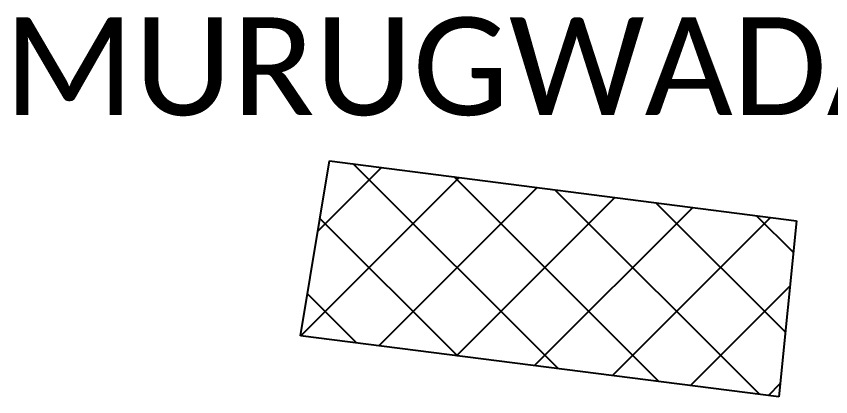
# Model space of a CAD drawing. Header units: metres. Extents: x 316591 to 321268, y 1878408 to 1881184.
# Drawn here: x 316980.4 to 317063.7, y 1880825.1 to 1880864 of the extents above; entities that cross this region are included whole.
import ezdxf

# ---------------------------------------------------------------- set-up
doc = ezdxf.new("R2010")
doc.units = ezdxf.units.M
doc.layers.add('PORT', color=5, linetype='Continuous')
doc.layers.add('PORT TEXT', color=7, linetype='Continuous')
doc.styles.get("Standard").update_dxf_attribs({"font": 'calibri.ttf'})

msp = doc.modelspace()

# ---------------------------------------------------------------- linework, layer by layer
at = {"layer": 'PORT'}
for p, q in [((317009.493, 1880831.324), (317012.451, 1880849.224)), ((317012.451, 1880849.224), (317060.195, 1880843.09)), ((317060.195, 1880843.09), (317058.396, 1880825.099)), ((317058.396, 1880825.099), (317009.493, 1880831.324))]:
    msp.add_line(p, q, dxfattribs=at)
at = {"layer": 'PORT', "linetype": 'Continuous'}
for p, q in [((317011.265, 1880842.046), (317017.76, 1880848.541)), ((317035.833, 1880827.971), (317014.894, 1880848.91)), ((317009.52, 1880831.321), (317025.718, 1880847.519)), ((317046.123, 1880826.661), (317025.199, 1880847.586)), ((317017.486, 1880830.306), (317033.676, 1880846.497)), ((317056.414, 1880825.351), (317035.503, 1880846.262)), ((317025.452, 1880829.292), (317041.634, 1880845.474)), ((317059.055, 1880831.69), (317045.807, 1880844.938)), ((317033.418, 1880828.278), (317049.592, 1880844.452)), ((317025.543, 1880829.281), (317011.479, 1880843.345)), ((317041.384, 1880827.264), (317057.55, 1880843.43)), ((317059.872, 1880839.854), (317056.111, 1880843.614)), ((317049.35, 1880826.25), (317059.529, 1880836.429)), ((317015.253, 1880830.591), (317010.206, 1880835.638)), ((317057.317, 1880825.236), (317058.531, 1880826.45))]:
    msp.add_line(p, q, dxfattribs=at)

# ---------------------------------------------------------------- texts
at = {"layer": 'PORT TEXT'}
msp.add_text('MURUGWADA PORT', height=10, dxfattribs=at).set_placement((316979.177, 1880853.9))

doc.saveas('drawing.dxf')
